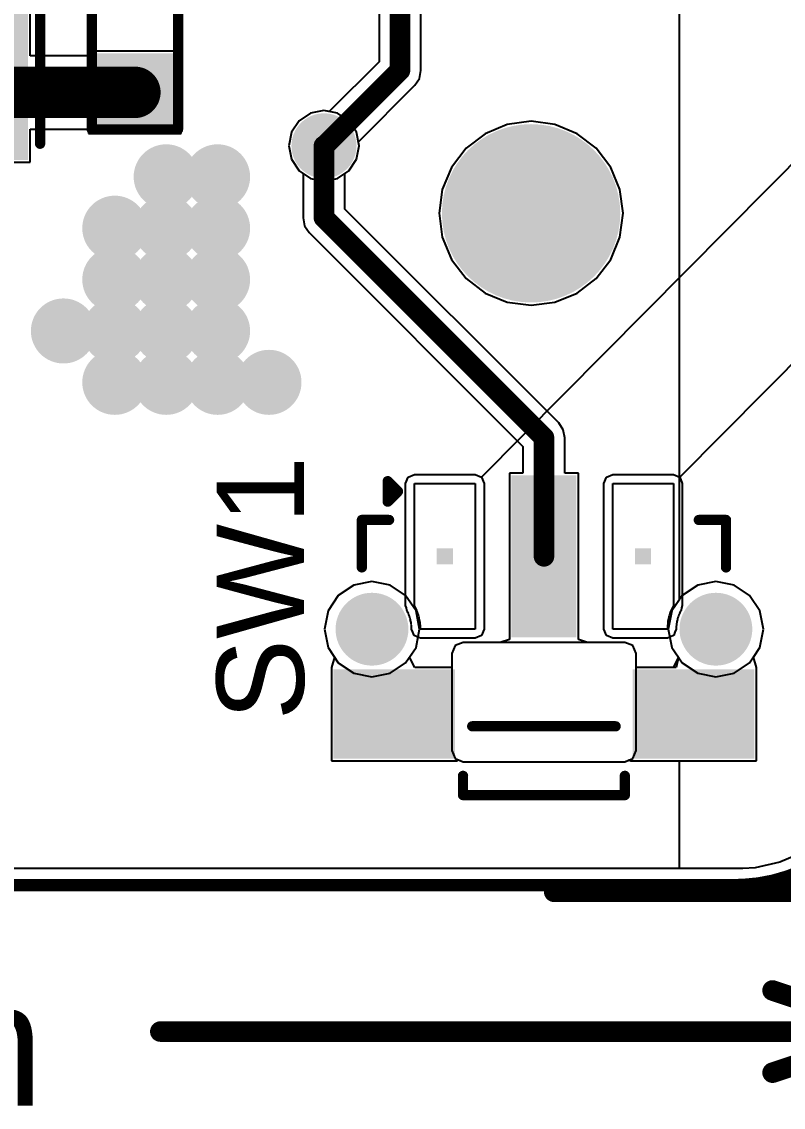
# Model space of a CAD drawing. Header units: millimetres. Extents: x -3 to 5381, y -54 to 5355.
# Drawn here: x 22.53 to 31.94, y -54.15 to -40.73 of the extents above; entities that cross this region are included whole.
import ezdxf

# ---------------------------------------------------------------- set-up
doc = ezdxf.new("R2010")
doc.units = ezdxf.units.MM
for name, color, linetype in [('BottomLayer', 5, 'Continuous'), ('BottomSolder', 6, 'Continuous'), ('Mechanical1', 6, 'Continuous'), ('Mechanical2', 216, 'Continuous'), ('MultiLayer', 9, 'Continuous'), ('PadHoleLayer', 156, 'Continuous'), ('TopLayer', 1, 'Continuous'), ('TopOverlay', 2, 'Continuous'), ('TopPaste', 8, 'Continuous'), ('TopSolder', 216, 'Continuous'), ('ViaHoleLayer', 16, 'Continuous')]:
    doc.layers.add(name, color=color, linetype=linetype)
doc.styles.add('Arial', font='arial.ttf', dxfattribs={"height": 0.2})

# ---------------------------------------------------------------- blocks, each defined once
blk = doc.blocks.new('TL3340AF160QG_14')
at = {"layer": 'BottomSolder'}
h = blk.add_hatch(color=6, dxfattribs=at)
edge = h.paths.add_edge_path()
edge.add_arc((-2.125, 0.075), 0.102, 0, 360)
h = blk.add_hatch(color=6, dxfattribs=at)
edge = h.paths.add_edge_path()
edge.add_arc((2.125, 0.075), 0.102, 0, 360)
at = {"layer": 'PadHoleLayer'}
h = blk.add_hatch(color=156, dxfattribs=at)
edge = h.paths.add_edge_path()
edge.add_arc((-2.125, 0.075), 0.45, 0, 360)
h = blk.add_hatch(color=156, dxfattribs=at)
edge = h.paths.add_edge_path()
edge.add_arc((2.125, 0.075), 0.45, 0, 360)
at = {"layer": 'TopLayer'}
for points in [[(-0.3, 1.875), (0.3, 1.875), (0.3, 0.075), (-0.3, 0.075)], [(-1.325, 1.075), (-1.125, 1.075), (-1.125, 0.875), (-1.325, 0.875)], [(-1.325, 1.075), (-1.125, 1.075), (-1.125, 0.875), (-1.325, 0.875)], [(1.125, 1.075), (1.325, 1.075), (1.325, 0.875), (1.125, 0.875)], [(1.125, 1.075), (1.325, 1.075), (1.325, 0.875), (1.125, 0.875)], [(-1.2, -1.425), (-2.5, -1.425), (-2.5, -0.525), (-1.2, -0.525)], [(1.2, -0.525), (2.5, -0.525), (2.5, -1.425), (1.2, -1.425)]]:
    blk.add_hatch(color=1, dxfattribs=at).paths.add_polyline_path(points)
at = {"layer": 'TopPaste'}
for points in [[(-0.3, 1.875), (0.3, 1.875), (0.3, 0.075), (-0.3, 0.075)], [(-1.2, -1.425), (-2.5, -1.425), (-2.5, -0.525), (-1.2, -0.525)], [(1.2, -0.525), (2.5, -0.525), (2.5, -1.425), (1.2, -1.425)]]:
    blk.add_hatch(color=8, dxfattribs=at).paths.add_polyline_path(points)
at = {"layer": 'TopSolder'}
for points in [[(-0.402, 1.977), (0.402, 1.977), (0.402, -0.027), (-0.402, -0.027)], [(-1.098, -1.527), (-2.602, -1.527), (-2.602, -0.423), (-1.098, -0.423)], [(1.098, -0.423), (2.602, -0.423), (2.602, -1.527), (1.098, -1.527)]]:
    blk.add_hatch(color=216, dxfattribs=at).paths.add_polyline_path(points)
h = blk.add_hatch(color=216, dxfattribs=at)
edge = h.paths.add_edge_path()
edge.add_arc((-2.125, 0.075), 0.102, 0, 360)
h = blk.add_hatch(color=216, dxfattribs=at)
edge = h.paths.add_edge_path()
edge.add_arc((2.125, 0.075), 0.102, 0, 360)
at = {"layer": 'TopLayer'}
for p, q in [((-1.6, 0.375), (-1.6, 1.875)), ((-1.6, 1.875), (-0.85, 1.875)), ((-0.85, 1.875), (-0.85, 0.075)), ((0.85, 0.075), (0.85, 1.875)), ((0.85, 1.875), (1.6, 1.875)), ((1.6, 1.875), (1.6, 0.375)), ((-1.6, 0.365), (-1.6, 0.375)), ((-1.595, 0.358), (-1.6, 0.365)), ((-1.587, 0.343), (-1.595, 0.358)), ((-1.579, 0.327), (-1.587, 0.343)), ((-1.572, 0.311), (-1.579, 0.327)), ((-1.569, 0.302), (-1.572, 0.311)), ((-1.565, 0.292), (-1.569, 0.302)), ((-1.557, 0.271), (-1.565, 0.292)), ((-1.551, 0.25), (-1.557, 0.271)), ((1.557, 0.271), (1.551, 0.25)), ((1.565, 0.292), (1.557, 0.271)), ((1.569, 0.302), (1.565, 0.292)), ((1.572, 0.311), (1.569, 0.302)), ((1.579, 0.327), (1.572, 0.311)), ((1.587, 0.343), (1.579, 0.327)), ((1.595, 0.358), (1.587, 0.343)), ((1.6, 0.365), (1.595, 0.358)), ((1.6, 0.375), (1.6, 0.365)), ((-1.545, 0.228), (-1.551, 0.25)), ((-1.543, 0.218), (-1.545, 0.228)), ((-1.54, 0.209), (-1.543, 0.218)), ((-1.536, 0.191), (-1.54, 0.209)), ((-1.533, 0.173), (-1.536, 0.191)), ((-1.531, 0.155), (-1.533, 0.173)), ((-1.53, 0.146), (-1.531, 0.155)), ((-1.529, 0.138), (-1.53, 0.146)), ((-1.53, 0.146), (-1.53, 0.146)), ((-1.526, 0.12), (-1.529, 0.138)), ((1.529, 0.138), (1.526, 0.12)), ((1.53, 0.146), (1.529, 0.138)), ((1.531, 0.155), (1.53, 0.146)), ((1.53, 0.146), (1.53, 0.146)), ((1.533, 0.173), (1.531, 0.155)), ((1.536, 0.191), (1.533, 0.173)), ((1.54, 0.209), (1.536, 0.191)), ((1.543, 0.218), (1.54, 0.209)), ((1.545, 0.228), (1.543, 0.218)), ((1.551, 0.25), (1.545, 0.228)), ((-1.525, 0.102), (-1.526, 0.12)), ((-1.525, 0.084), (-1.525, 0.102)), ((-1.525, 0.075), (-1.525, 0.084)), ((-0.85, 0.075), (-1.525, 0.075)), ((1.525, 0.075), (0.85, 0.075)), ((1.526, 0.12), (1.525, 0.102)), ((1.525, 0.102), (1.525, 0.084)), ((1.525, 0.084), (1.525, 0.075))]:
    blk.add_line(p, q, dxfattribs=at)
at = {"layer": 'TopOverlay', "const_width": 0.127}
for points in [[(-1.93, 1.905), (-1.803, 1.778)], [(-1.93, 1.651), (-1.93, 1.905)], [(-1.93, 1.651), (-1.803, 1.778)], [(-2.25, 0.839), (-2.25, 1.425)], [(-2.25, 1.425), (-1.913, 1.425)], [(1.913, 1.425), (2.25, 1.425)], [(2.25, 0.839), (2.25, 1.425)], [(-0.887, -1.125), (0.887, -1.125)], [(-1, -1.975), (-1, -1.738)], [(1, -1.975), (1, -1.738)], [(-1, -1.975), (1, -1.975)]]:
    blk.add_lwpolyline(points, dxfattribs=at)
at = {"layer": 'TopOverlay', "const_width": 0.0635}
for points in [[(-1.962, 1.905, 1), (-1.899, 1.905, 1)], [(-1.962, 1.905, 1), (-1.899, 1.905, 1)], [(-1.835, 1.778, 1), (-1.772, 1.778, 1)], [(-1.835, 1.778, 1), (-1.772, 1.778, 1)], [(-1.962, 1.651, 1), (-1.899, 1.651, 1)], [(-1.962, 1.651, 1), (-1.899, 1.651, 1)], [(-2.282, 1.425, 1), (-2.218, 1.425, 1)], [(-2.282, 1.425, 1), (-2.218, 1.425, 1)], [(-1.945, 1.425, 1), (-1.882, 1.425, 1)], [(1.882, 1.425, 1), (1.945, 1.425, 1)], [(2.218, 1.425, 1), (2.282, 1.425, 1)], [(2.218, 1.425, 1), (2.282, 1.425, 1)], [(-2.282, 0.839, 1), (-2.218, 0.839, 1)], [(2.218, 0.839, 1), (2.282, 0.839, 1)], [(-0.918, -1.125, 1), (-0.855, -1.125, 1)], [(0.855, -1.125, 1), (0.918, -1.125, 1)], [(-1.032, -1.738, 1), (-0.968, -1.738, 1)], [(0.968, -1.738, 1), (1.032, -1.738, 1)], [(-1.032, -1.975, 1), (-0.968, -1.975, 1)], [(-1.032, -1.975, 1), (-0.968, -1.975, 1)], [(0.968, -1.975, 1), (1.032, -1.975, 1)], [(0.968, -1.975, 1), (1.032, -1.975, 1)]]:
    blk.add_lwpolyline(points, format="xyb", close=True, dxfattribs=at)
at = {"layer": 'TopSolder'}
for p, q in [((-0.772, 1.953), (5351.791, 5403.181)), ((1.678, 1.953), (5351.791, 5403.181)), ((-1.71, 1.875), (-1.678, 1.953)), ((-1.678, 1.953), (-1.6, 1.985)), ((-1.6, 1.985), (-0.85, 1.985)), ((-0.85, 1.985), (-0.772, 1.953)), ((-0.772, 1.953), (-0.74, 1.875)), ((0.74, 1.875), (0.772, 1.953)), ((0.772, 1.953), (0.85, 1.985)), ((0.85, 1.985), (1.6, 1.985)), ((1.6, 1.985), (1.678, 1.953)), ((1.678, 1.953), (1.71, 1.875)), ((-1.71, 0.375), (-1.71, 1.875)), ((-0.74, 1.875), (-0.74, 0.075)), ((0.74, 0.075), (0.74, 1.875)), ((1.71, 1.875), (1.71, 0.375)), ((-1.71, 0.366), (-1.71, 0.375)), ((-1.699, 0.338), (-1.71, 0.366)), ((-1.694, 0.309), (-1.699, 0.338)), ((-1.691, 0.303), (-1.694, 0.309)), ((-1.685, 0.292), (-1.691, 0.303)), ((-1.68, 0.281), (-1.685, 0.292)), ((-1.675, 0.27), (-1.68, 0.281)), ((-1.672, 0.264), (-1.675, 0.27)), ((1.675, 0.27), (1.672, 0.264)), ((1.679, 0.281), (1.675, 0.27)), ((1.685, 0.292), (1.679, 0.281)), ((1.691, 0.303), (1.685, 0.292)), ((1.694, 0.309), (1.691, 0.303)), ((1.699, 0.338), (1.694, 0.309)), ((1.71, 0.366), (1.699, 0.338)), ((1.71, 0.375), (1.71, 0.366)), ((-1.671, 0.262), (-1.672, 0.264)), ((-1.671, 0.26), (-1.671, 0.262)), ((-1.668, 0.252), (-1.671, 0.26)), ((-1.661, 0.235), (-1.668, 0.252)), ((-1.656, 0.22), (-1.661, 0.235)), ((-1.652, 0.203), (-1.656, 0.22)), ((-1.65, 0.194), (-1.652, 0.203)), ((-1.648, 0.192), (-1.65, 0.194)), ((-1.649, 0.189), (-1.648, 0.192)), ((-1.647, 0.182), (-1.649, 0.189)), ((-1.644, 0.169), (-1.647, 0.182)), ((-1.642, 0.157), (-1.644, 0.169)), ((-1.64, 0.143), (-1.642, 0.157)), ((-1.639, 0.136), (-1.64, 0.143)), ((-1.638, 0.133), (-1.639, 0.136)), ((1.639, 0.136), (1.638, 0.133)), ((1.64, 0.143), (1.639, 0.136)), ((1.642, 0.157), (1.64, 0.143)), ((1.644, 0.169), (1.642, 0.157)), ((1.647, 0.182), (1.644, 0.169)), ((1.649, 0.189), (1.647, 0.182)), ((1.65, 0.194), (1.648, 0.192)), ((1.648, 0.192), (1.649, 0.189)), ((1.652, 0.203), (1.65, 0.194)), ((1.656, 0.22), (1.652, 0.203)), ((1.661, 0.235), (1.656, 0.22)), ((1.668, 0.252), (1.661, 0.235)), ((1.671, 0.26), (1.668, 0.252)), ((1.672, 0.264), (1.671, 0.262)), ((1.671, 0.262), (1.671, 0.26)), ((-1.639, 0.129), (-1.638, 0.133)), ((-1.637, 0.123), (-1.639, 0.129)), ((-1.636, 0.11), (-1.637, 0.123)), ((-1.635, 0.097), (-1.636, 0.11)), ((-1.635, 0.084), (-1.635, 0.097)), ((-1.635, 0.077), (-1.635, 0.084)), ((-1.635, 0.076), (-1.635, 0.077)), ((-1.635, 0.075), (-1.635, 0.076)), ((-1.619, 0.037), (-1.635, 0.075)), ((-1.604, -0.001), (-1.619, 0.037)), ((-0.74, 0.075), (-0.772, -0.003)), ((0.772, -0.003), (0.74, 0.075)), ((1.619, 0.037), (1.604, -0.001)), ((1.635, 0.075), (1.619, 0.037)), ((1.636, 0.11), (1.635, 0.097)), ((1.635, 0.097), (1.635, 0.084)), ((1.635, 0.084), (1.635, 0.077)), ((1.635, 0.077), (1.635, 0.076)), ((1.635, 0.076), (1.635, 0.075)), ((1.637, 0.123), (1.636, 0.11)), ((1.639, 0.129), (1.637, 0.123)), ((1.638, 0.133), (1.639, 0.129)), ((-1.603, -0.002), (-1.604, -0.001)), ((-1.603, -0.003), (-1.603, -0.002)), ((-1.565, -0.019), (-1.603, -0.003)), ((-1.527, -0.035), (-1.565, -0.019)), ((-1.526, -0.035), (-1.527, -0.035)), ((-1.525, -0.035), (-1.526, -0.035)), ((-0.85, -0.035), (-1.525, -0.035)), ((-0.772, -0.003), (-0.85, -0.035)), ((0.85, -0.035), (0.772, -0.003)), ((1.525, -0.035), (0.85, -0.035)), ((1.526, -0.035), (1.525, -0.035)), ((1.527, -0.035), (1.526, -0.035)), ((1.565, -0.018), (1.527, -0.035)), ((1.603, -0.003), (1.565, -0.018)), ((1.604, -0.001), (1.603, -0.002)), ((1.603, -0.002), (1.603, -0.003))]:
    blk.add_line(p, q, dxfattribs=at)
blk = doc.blocks.new('R___0603_17')
at = {"layer": 'TopLayer'}
for points in [[(-0.381, 0.4445), (-0.381, -0.4445), (-1.143, -0.4445), (-1.143, 0.4445)], [(1.143, 0.4445), (1.143, -0.4445), (0.381, -0.4445), (0.381, 0.4445)]]:
    blk.add_hatch(color=1, dxfattribs=at).paths.add_polyline_path(points)
at = {"layer": 'TopPaste'}
for points in [[(-0.381, 0.4445), (-0.381, -0.4445), (-1.143, -0.4445), (-1.143, 0.4445)], [(1.143, 0.4445), (1.143, -0.4445), (0.381, -0.4445), (0.381, 0.4445)]]:
    blk.add_hatch(color=8, dxfattribs=at).paths.add_polyline_path(points)
at = {"layer": 'TopSolder'}
for points in [[(-0.2794, 0.5461), (-0.2794, -0.5461), (-1.2446, -0.5461), (-1.2446, 0.5461)], [(1.2446, 0.5461), (1.2446, -0.5461), (0.2794, -0.5461), (0.2794, 0.5461)]]:
    blk.add_hatch(color=216, dxfattribs=at).paths.add_polyline_path(points)
at = {"layer": 'TopOverlay', "const_width": 0.127}
for points in [[(-1.2192, 0.5334), (-1.2192, -0.5334)], [(-1.2192, 0.5334), (1.2192, 0.5334)], [(1.2192, 0.5334), (1.2192, -0.5334)], [(-1.2192, -0.5334), (1.2192, -0.5334)]]:
    blk.add_lwpolyline(points, dxfattribs=at)
at = {"layer": 'TopOverlay', "const_width": 0.0635}
for points in [[(-1.25095, 0.5334, 1), (-1.18745, 0.5334, 1)], [(-1.25095, 0.5334, 1), (-1.18745, 0.5334, 1)], [(1.18745, 0.5334, 1), (1.25095, 0.5334, 1)], [(1.18745, 0.5334, 1), (1.25095, 0.5334, 1)], [(-1.25095, -0.5334, 1), (-1.18745, -0.5334, 1)], [(-1.25095, -0.5334, 1), (-1.18745, -0.5334, 1)], [(1.18745, -0.5334, 1), (1.25095, -0.5334, 1)], [(1.18745, -0.5334, 1), (1.25095, -0.5334, 1)]]:
    blk.add_lwpolyline(points, format="xyb", close=True, dxfattribs=at)
blk = doc.blocks.new('JNJ_LTJH0102W60_9X26MIL_5500_6500K_44')
at = {"layer": 'TopLayer'}
for points in [[(-0.575, 1.15), (0.575, 1.15), (0.575, -1.15), (-0.575, -1.15)], [(1.15, 1.15), (3.15, 1.15), (3.15, -1.15), (1.15, -1.15)]]:
    blk.add_hatch(color=1, dxfattribs=at).paths.add_polyline_path(points)
at = {"layer": 'TopOverlay'}
blk.add_hatch(color=2, dxfattribs=at).paths.add_polyline_path([(-1.27, -1.422), (-0.686, -1.422), (-0.686, 1.448), (-1.27, 1.448)])
at = {"layer": 'TopPaste'}
for points in [[(-0.575, 1.15), (0.575, 1.15), (0.575, -1.15), (-0.575, -1.15)], [(1.15, 1.15), (3.15, 1.15), (3.15, -1.15), (1.15, -1.15)]]:
    blk.add_hatch(color=8, dxfattribs=at).paths.add_polyline_path(points)
at = {"layer": 'TopSolder'}
for points in [[(-0.675, 1.25), (0.675, 1.25), (0.675, -1.25), (-0.675, -1.25)], [(1.05, 1.25), (3.25, 1.25), (3.25, -1.25), (1.05, -1.25)]]:
    blk.add_hatch(color=216, dxfattribs=at).paths.add_polyline_path(points)
at = {"layer": 'TopOverlay', "const_width": 0.127}
for points in [[(3.048, 1.4), (-0.749, 1.4)], [(3.061, -1.4), (-0.749, -1.4)]]:
    blk.add_lwpolyline(points, dxfattribs=at)
at = {"layer": 'TopOverlay', "const_width": 0.0635}
for points in [[(-0.781, 1.4, 1), (-0.717, 1.4, 1)], [(3.016, 1.4, 1), (3.08, 1.4, 1)], [(-0.781, -1.4, 1), (-0.718, -1.4, 1)], [(3.029, -1.4, 1), (3.092, -1.4, 1)]]:
    blk.add_lwpolyline(points, format="xyb", close=True, dxfattribs=at)

msp = doc.modelspace()

# ---------------------------------------------------------------- hatches: boundary and pattern name
at = {"layer": 'BottomLayer'}
h = msp.add_hatch(color=5, dxfattribs=at)
edge = h.paths.add_edge_path()
edge.add_arc((26.264, -42.266), 0.3, 0, 360)
h = msp.add_hatch(color=5, dxfattribs=at)
edge = h.paths.add_edge_path()
edge.add_arc((28.823, -43.1), 1, 0, 360)
h = msp.add_hatch(color=5, dxfattribs=at)
edge = h.paths.add_edge_path()
edge.add_arc((24.314, -42.649), 0.3, 0, 360)
h = msp.add_hatch(color=5, dxfattribs=at)
edge = h.paths.add_edge_path()
edge.add_arc((24.949, -42.649), 0.3, 0, 360)
h = msp.add_hatch(color=5, dxfattribs=at)
edge = h.paths.add_edge_path()
edge.add_arc((23.679, -43.284), 0.3, 0, 360)
h = msp.add_hatch(color=5, dxfattribs=at)
edge = h.paths.add_edge_path()
edge.add_arc((24.314, -43.284), 0.3, 0, 360)
h = msp.add_hatch(color=5, dxfattribs=at)
edge = h.paths.add_edge_path()
edge.add_arc((24.949, -43.284), 0.3, 0, 360)
h = msp.add_hatch(color=5, dxfattribs=at)
edge = h.paths.add_edge_path()
edge.add_arc((23.679, -43.919), 0.3, 0, 360)
h = msp.add_hatch(color=5, dxfattribs=at)
edge = h.paths.add_edge_path()
edge.add_arc((24.314, -43.919), 0.3, 0, 360)
h = msp.add_hatch(color=5, dxfattribs=at)
edge = h.paths.add_edge_path()
edge.add_arc((24.949, -43.919), 0.3, 0, 360)
h = msp.add_hatch(color=5, dxfattribs=at)
edge = h.paths.add_edge_path()
edge.add_arc((23.044, -44.554), 0.3, 0, 360)
h = msp.add_hatch(color=5, dxfattribs=at)
edge = h.paths.add_edge_path()
edge.add_arc((23.679, -44.554), 0.3, 0, 360)
h = msp.add_hatch(color=5, dxfattribs=at)
edge = h.paths.add_edge_path()
edge.add_arc((24.314, -44.554), 0.3, 0, 360)
h = msp.add_hatch(color=5, dxfattribs=at)
edge = h.paths.add_edge_path()
edge.add_arc((24.949, -44.554), 0.3, 0, 360)
h = msp.add_hatch(color=5, dxfattribs=at)
edge = h.paths.add_edge_path()
edge.add_arc((23.679, -45.189), 0.3, 0, 360)
h = msp.add_hatch(color=5, dxfattribs=at)
edge = h.paths.add_edge_path()
edge.add_arc((24.314, -45.189), 0.3, 0, 360)
h = msp.add_hatch(color=5, dxfattribs=at)
edge = h.paths.add_edge_path()
edge.add_arc((24.949, -45.189), 0.3, 0, 360)
h = msp.add_hatch(color=5, dxfattribs=at)
edge = h.paths.add_edge_path()
edge.add_arc((25.584, -45.189), 0.3, 0, 360)
at = {"layer": 'BottomSolder'}
h = msp.add_hatch(color=6, dxfattribs=at)
edge = h.paths.add_edge_path()
edge.add_arc((26.264, -42.266), 0.402, 0, 360)
h = msp.add_hatch(color=6, dxfattribs=at)
edge = h.paths.add_edge_path()
edge.add_arc((28.823, -43.1), 1.102, 0, 360)
h = msp.add_hatch(color=6, dxfattribs=at)
edge = h.paths.add_edge_path()
edge.add_arc((24.314, -42.649), 0.402, 0, 360)
h = msp.add_hatch(color=6, dxfattribs=at)
edge = h.paths.add_edge_path()
edge.add_arc((24.949, -42.649), 0.402, 0, 360)
h = msp.add_hatch(color=6, dxfattribs=at)
edge = h.paths.add_edge_path()
edge.add_arc((23.679, -43.284), 0.402, 0, 360)
h = msp.add_hatch(color=6, dxfattribs=at)
edge = h.paths.add_edge_path()
edge.add_arc((24.314, -43.284), 0.402, 0, 360)
h = msp.add_hatch(color=6, dxfattribs=at)
edge = h.paths.add_edge_path()
edge.add_arc((24.949, -43.284), 0.402, 0, 360)
h = msp.add_hatch(color=6, dxfattribs=at)
edge = h.paths.add_edge_path()
edge.add_arc((23.679, -43.919), 0.402, 0, 360)
h = msp.add_hatch(color=6, dxfattribs=at)
edge = h.paths.add_edge_path()
edge.add_arc((24.314, -43.919), 0.402, 0, 360)
h = msp.add_hatch(color=6, dxfattribs=at)
edge = h.paths.add_edge_path()
edge.add_arc((24.949, -43.919), 0.402, 0, 360)
h = msp.add_hatch(color=6, dxfattribs=at)
edge = h.paths.add_edge_path()
edge.add_arc((23.044, -44.554), 0.402, 0, 360)
h = msp.add_hatch(color=6, dxfattribs=at)
edge = h.paths.add_edge_path()
edge.add_arc((23.679, -44.554), 0.402, 0, 360)
h = msp.add_hatch(color=6, dxfattribs=at)
edge = h.paths.add_edge_path()
edge.add_arc((24.314, -44.554), 0.402, 0, 360)
h = msp.add_hatch(color=6, dxfattribs=at)
edge = h.paths.add_edge_path()
edge.add_arc((24.949, -44.554), 0.402, 0, 360)
h = msp.add_hatch(color=6, dxfattribs=at)
edge = h.paths.add_edge_path()
edge.add_arc((23.679, -45.189), 0.402, 0, 360)
h = msp.add_hatch(color=6, dxfattribs=at)
edge = h.paths.add_edge_path()
edge.add_arc((24.314, -45.189), 0.402, 0, 360)
h = msp.add_hatch(color=6, dxfattribs=at)
edge = h.paths.add_edge_path()
edge.add_arc((24.949, -45.189), 0.402, 0, 360)
h = msp.add_hatch(color=6, dxfattribs=at)
edge = h.paths.add_edge_path()
edge.add_arc((25.584, -45.189), 0.402, 0, 360)
at = {"layer": 'MultiLayer'}
h = msp.add_hatch(color=9, dxfattribs=at)
edge = h.paths.add_edge_path()
edge.add_arc((28.823, -43.1), 1, 0, 360)
at = {"layer": 'PadHoleLayer'}
h = msp.add_hatch(color=156, dxfattribs=at)
edge = h.paths.add_edge_path()
edge.add_arc((28.823, -43.1), 1, 0, 360)
at = {"layer": 'TopLayer'}
h = msp.add_hatch(color=1, dxfattribs=at)
edge = h.paths.add_edge_path()
edge.add_arc((26.264, -42.266), 0.3, 0, 360)
h = msp.add_hatch(color=1, dxfattribs=at)
edge = h.paths.add_edge_path()
edge.add_arc((28.823, -43.1), 1, 0, 360)
h = msp.add_hatch(color=1, dxfattribs=at)
edge = h.paths.add_edge_path()
edge.add_arc((24.314, -42.649), 0.3, 0, 360)
h = msp.add_hatch(color=1, dxfattribs=at)
edge = h.paths.add_edge_path()
edge.add_arc((24.949, -42.649), 0.3, 0, 360)
h = msp.add_hatch(color=1, dxfattribs=at)
edge = h.paths.add_edge_path()
edge.add_arc((23.679, -43.284), 0.3, 0, 360)
h = msp.add_hatch(color=1, dxfattribs=at)
edge = h.paths.add_edge_path()
edge.add_arc((24.314, -43.284), 0.3, 0, 360)
h = msp.add_hatch(color=1, dxfattribs=at)
edge = h.paths.add_edge_path()
edge.add_arc((24.949, -43.284), 0.3, 0, 360)
h = msp.add_hatch(color=1, dxfattribs=at)
edge = h.paths.add_edge_path()
edge.add_arc((23.679, -43.919), 0.3, 0, 360)
h = msp.add_hatch(color=1, dxfattribs=at)
edge = h.paths.add_edge_path()
edge.add_arc((24.314, -43.919), 0.3, 0, 360)
h = msp.add_hatch(color=1, dxfattribs=at)
edge = h.paths.add_edge_path()
edge.add_arc((24.949, -43.919), 0.3, 0, 360)
h = msp.add_hatch(color=1, dxfattribs=at)
edge = h.paths.add_edge_path()
edge.add_arc((23.044, -44.554), 0.3, 0, 360)
h = msp.add_hatch(color=1, dxfattribs=at)
edge = h.paths.add_edge_path()
edge.add_arc((23.679, -44.554), 0.3, 0, 360)
h = msp.add_hatch(color=1, dxfattribs=at)
edge = h.paths.add_edge_path()
edge.add_arc((24.314, -44.554), 0.3, 0, 360)
h = msp.add_hatch(color=1, dxfattribs=at)
edge = h.paths.add_edge_path()
edge.add_arc((24.949, -44.554), 0.3, 0, 360)
h = msp.add_hatch(color=1, dxfattribs=at)
edge = h.paths.add_edge_path()
edge.add_arc((23.679, -45.189), 0.3, 0, 360)
h = msp.add_hatch(color=1, dxfattribs=at)
edge = h.paths.add_edge_path()
edge.add_arc((24.314, -45.189), 0.3, 0, 360)
h = msp.add_hatch(color=1, dxfattribs=at)
edge = h.paths.add_edge_path()
edge.add_arc((24.949, -45.189), 0.3, 0, 360)
h = msp.add_hatch(color=1, dxfattribs=at)
edge = h.paths.add_edge_path()
edge.add_arc((25.584, -45.189), 0.3, 0, 360)
at = {"layer": 'TopSolder'}
h = msp.add_hatch(color=216, dxfattribs=at)
edge = h.paths.add_edge_path()
edge.add_arc((26.264, -42.266), 0.402, 0, 360)
h = msp.add_hatch(color=216, dxfattribs=at)
edge = h.paths.add_edge_path()
edge.add_arc((28.823, -43.1), 1.102, 0, 360)
h = msp.add_hatch(color=216, dxfattribs=at)
edge = h.paths.add_edge_path()
edge.add_arc((24.314, -42.649), 0.402, 0, 360)
h = msp.add_hatch(color=216, dxfattribs=at)
edge = h.paths.add_edge_path()
edge.add_arc((24.949, -42.649), 0.402, 0, 360)
h = msp.add_hatch(color=216, dxfattribs=at)
edge = h.paths.add_edge_path()
edge.add_arc((23.679, -43.284), 0.402, 0, 360)
h = msp.add_hatch(color=216, dxfattribs=at)
edge = h.paths.add_edge_path()
edge.add_arc((24.314, -43.284), 0.402, 0, 360)
h = msp.add_hatch(color=216, dxfattribs=at)
edge = h.paths.add_edge_path()
edge.add_arc((24.949, -43.284), 0.402, 0, 360)
h = msp.add_hatch(color=216, dxfattribs=at)
edge = h.paths.add_edge_path()
edge.add_arc((23.679, -43.919), 0.402, 0, 360)
h = msp.add_hatch(color=216, dxfattribs=at)
edge = h.paths.add_edge_path()
edge.add_arc((24.314, -43.919), 0.402, 0, 360)
h = msp.add_hatch(color=216, dxfattribs=at)
edge = h.paths.add_edge_path()
edge.add_arc((24.949, -43.919), 0.402, 0, 360)
h = msp.add_hatch(color=216, dxfattribs=at)
edge = h.paths.add_edge_path()
edge.add_arc((23.044, -44.554), 0.402, 0, 360)
h = msp.add_hatch(color=216, dxfattribs=at)
edge = h.paths.add_edge_path()
edge.add_arc((23.679, -44.554), 0.402, 0, 360)
h = msp.add_hatch(color=216, dxfattribs=at)
edge = h.paths.add_edge_path()
edge.add_arc((24.314, -44.554), 0.402, 0, 360)
h = msp.add_hatch(color=216, dxfattribs=at)
edge = h.paths.add_edge_path()
edge.add_arc((24.949, -44.554), 0.402, 0, 360)
h = msp.add_hatch(color=216, dxfattribs=at)
edge = h.paths.add_edge_path()
edge.add_arc((23.679, -45.189), 0.402, 0, 360)
h = msp.add_hatch(color=216, dxfattribs=at)
edge = h.paths.add_edge_path()
edge.add_arc((24.314, -45.189), 0.402, 0, 360)
h = msp.add_hatch(color=216, dxfattribs=at)
edge = h.paths.add_edge_path()
edge.add_arc((24.949, -45.189), 0.402, 0, 360)
h = msp.add_hatch(color=216, dxfattribs=at)
edge = h.paths.add_edge_path()
edge.add_arc((25.584, -45.189), 0.402, 0, 360)
at = {"layer": 'ViaHoleLayer'}
h = msp.add_hatch(color=16, dxfattribs=at)
edge = h.paths.add_edge_path()
edge.add_arc((26.264, -42.266), 0.15, 0, 360)
h = msp.add_hatch(color=16, dxfattribs=at)
edge = h.paths.add_edge_path()
edge.add_arc((24.314, -42.649), 0.15, 0, 360)
h = msp.add_hatch(color=16, dxfattribs=at)
edge = h.paths.add_edge_path()
edge.add_arc((24.949, -42.649), 0.15, 0, 360)
h = msp.add_hatch(color=16, dxfattribs=at)
edge = h.paths.add_edge_path()
edge.add_arc((23.679, -43.284), 0.15, 0, 360)
h = msp.add_hatch(color=16, dxfattribs=at)
edge = h.paths.add_edge_path()
edge.add_arc((24.314, -43.284), 0.15, 0, 360)
h = msp.add_hatch(color=16, dxfattribs=at)
edge = h.paths.add_edge_path()
edge.add_arc((24.949, -43.284), 0.15, 0, 360)
h = msp.add_hatch(color=16, dxfattribs=at)
edge = h.paths.add_edge_path()
edge.add_arc((23.679, -43.919), 0.15, 0, 360)
h = msp.add_hatch(color=16, dxfattribs=at)
edge = h.paths.add_edge_path()
edge.add_arc((24.314, -43.919), 0.15, 0, 360)
h = msp.add_hatch(color=16, dxfattribs=at)
edge = h.paths.add_edge_path()
edge.add_arc((24.949, -43.919), 0.15, 0, 360)
h = msp.add_hatch(color=16, dxfattribs=at)
edge = h.paths.add_edge_path()
edge.add_arc((23.044, -44.554), 0.15, 0, 360)
h = msp.add_hatch(color=16, dxfattribs=at)
edge = h.paths.add_edge_path()
edge.add_arc((23.679, -44.554), 0.15, 0, 360)
h = msp.add_hatch(color=16, dxfattribs=at)
edge = h.paths.add_edge_path()
edge.add_arc((24.314, -44.554), 0.15, 0, 360)
h = msp.add_hatch(color=16, dxfattribs=at)
edge = h.paths.add_edge_path()
edge.add_arc((24.949, -44.554), 0.15, 0, 360)
h = msp.add_hatch(color=16, dxfattribs=at)
edge = h.paths.add_edge_path()
edge.add_arc((23.679, -45.189), 0.15, 0, 360)
h = msp.add_hatch(color=16, dxfattribs=at)
edge = h.paths.add_edge_path()
edge.add_arc((24.314, -45.189), 0.15, 0, 360)
h = msp.add_hatch(color=16, dxfattribs=at)
edge = h.paths.add_edge_path()
edge.add_arc((24.949, -45.189), 0.15, 0, 360)
h = msp.add_hatch(color=16, dxfattribs=at)
edge = h.paths.add_edge_path()
edge.add_arc((25.584, -45.189), 0.15, 0, 360)

# ---------------------------------------------------------------- linework, layer by layer
at = {"layer": 'BottomLayer'}
for p, q in [((27.462, -41.334), (27.462, -37.465)), ((26.944, -40.523), (26.944, -41.226)), ((26.944, -41.226), (26.328, -41.843)), ((27.387, -41.517), (27.443, -41.433)), ((27.443, -41.433), (27.462, -41.334)), ((26.689, -42.215), (27.387, -41.517)), ((26.264, -41.83), (26.097, -41.863)), ((26.328, -41.843), (26.264, -41.83)), ((25.956, -41.958), (25.861, -42.099)), ((26.097, -41.863), (25.956, -41.958)), ((28.823, -41.963), (28.529, -42.002)), ((29.118, -42.002), (28.823, -41.963)), ((25.861, -42.099), (25.828, -42.266)), ((28.255, -42.116), (28.02, -42.296)), ((28.529, -42.002), (28.255, -42.116)), ((29.392, -42.116), (29.118, -42.002)), ((29.627, -42.296), (29.392, -42.116)), ((26.699, -42.266), (26.689, -42.215)), ((25.828, -42.266), (25.861, -42.432)), ((26.666, -42.432), (26.699, -42.266)), ((28.02, -42.296), (27.839, -42.532)), ((29.808, -42.532), (29.627, -42.296)), ((25.861, -42.432), (25.956, -42.573)), ((26.571, -42.573), (26.666, -42.432)), ((25.956, -42.573), (26.097, -42.668)), ((26.43, -42.668), (26.571, -42.573)), ((27.839, -42.532), (27.725, -42.806)), ((29.921, -42.806), (29.808, -42.532)), ((26.097, -42.668), (26.264, -42.701)), ((26.264, -42.701), (26.43, -42.668)), ((27.725, -42.806), (27.687, -43.1)), ((29.96, -43.1), (29.921, -42.806)), ((27.687, -43.1), (27.725, -43.394)), ((29.921, -43.394), (29.96, -43.1)), ((27.725, -43.394), (27.839, -43.669)), ((29.808, -43.669), (29.921, -43.394)), ((27.839, -43.669), (28.02, -43.904)), ((29.627, -43.904), (29.808, -43.669)), ((28.02, -43.904), (28.255, -44.085)), ((29.392, -44.085), (29.627, -43.904)), ((28.255, -44.085), (28.529, -44.198)), ((29.118, -44.198), (29.392, -44.085)), ((28.529, -44.198), (28.823, -44.237)), ((28.823, -44.237), (29.118, -44.198)), ((26.632, -47.697), (26.441, -47.824)), ((26.857, -47.652), (26.632, -47.697)), ((27.082, -47.697), (26.857, -47.652)), ((27.273, -47.824), (27.082, -47.697)), ((30.882, -47.697), (30.691, -47.824)), ((31.107, -47.652), (30.882, -47.697)), ((31.332, -47.697), (31.107, -47.652)), ((31.523, -47.824), (31.332, -47.697)), ((26.441, -47.824), (26.314, -48.015)), ((27.401, -48.015), (27.273, -47.824)), ((30.691, -47.824), (30.564, -48.015)), ((31.651, -48.015), (31.523, -47.824)), ((26.314, -48.015), (26.269, -48.24)), ((27.445, -48.24), (27.401, -48.015)), ((30.564, -48.015), (30.519, -48.24)), ((31.695, -48.24), (31.651, -48.015)), ((26.269, -48.24), (26.314, -48.465)), ((27.401, -48.465), (27.445, -48.24)), ((30.519, -48.24), (30.564, -48.465)), ((31.651, -48.465), (31.695, -48.24)), ((27.982, -48.403), (27.885, -48.443)), ((29.982, -48.403), (27.982, -48.403)), ((30.079, -48.443), (29.982, -48.403)), ((26.314, -48.465), (26.441, -48.656)), ((27.273, -48.656), (27.401, -48.465)), ((27.885, -48.443), (27.845, -48.54)), ((27.845, -48.54), (27.845, -49.74)), ((30.12, -48.54), (30.079, -48.443)), ((30.12, -49.74), (30.12, -48.54)), ((30.564, -48.465), (30.691, -48.656)), ((31.523, -48.656), (31.651, -48.465)), ((26.441, -48.656), (26.632, -48.784)), ((27.082, -48.784), (27.273, -48.656)), ((30.691, -48.656), (30.882, -48.784)), ((31.332, -48.784), (31.523, -48.656)), ((26.632, -48.784), (26.857, -48.828)), ((26.857, -48.828), (27.082, -48.784)), ((30.882, -48.784), (31.107, -48.828)), ((31.107, -48.828), (31.332, -48.784)), ((27.845, -49.74), (27.885, -49.837)), ((30.079, -49.837), (30.12, -49.74)), ((27.885, -49.837), (27.982, -49.878)), ((27.982, -49.878), (29.982, -49.878)), ((29.982, -49.878), (30.079, -49.837)), ((32.189, -50.997), (31.899, -51.119)), ((31.344, -51.199), (7.3, -51.199)), ((31.438, -51.196), (31.344, -51.199)), ((31.593, -51.188), (31.438, -51.196)), ((31.899, -51.119), (31.593, -51.188))]:
    msp.add_line(p, q, dxfattribs=at)
at = {"layer": 'BottomLayer', "const_width": 0.254}
for points in [[(27.203, -41.334), (27.203, -37.465)], [(26.271, -42.266), (27.203, -41.334)], [(26.264, -42.266), (26.271, -42.266)]]:
    msp.add_lwpolyline(points, dxfattribs=at)
at = {"layer": 'BottomLayer', "const_width": 0.127}
for points in [[(27.14, -41.334, 1), (27.267, -41.334, 1)], [(27.14, -41.334, 1), (27.267, -41.334, 1)], [(26.2, -42.266, 1), (26.327, -42.266, 1)], [(26.208, -42.266, 1), (26.335, -42.266, 1)], [(26.208, -42.266, 1), (26.335, -42.266, 1)]]:
    msp.add_lwpolyline(points, format="xyb", close=True, dxfattribs=at)
at = {"layer": 'Mechanical1', "const_width": 0.254}
for points in [[(29.108, -51.486), (46.965, -51.486)], [(31.807, -52.705), (33.331, -53.213)], [(24.242, -53.213), (33.331, -53.213)], [(31.807, -53.721), (33.331, -53.213)]]:
    msp.add_lwpolyline(points, dxfattribs=at)
at = {"layer": 'Mechanical1', "const_width": 0.127}
for points in [[(29.045, -51.486, 1), (29.172, -51.486, 1)], [(31.744, -52.705, 1), (31.871, -52.705, 1)], [(24.178, -53.213, 1), (24.305, -53.213, 1)], [(31.744, -53.721, 1), (31.871, -53.721, 1)]]:
    msp.add_lwpolyline(points, format="xyb", close=True, dxfattribs=at)
at = {"layer": 'Mechanical2', "const_width": 0.152}
msp.add_lwpolyline([(33.331, -49.652, -0.36397), (31.446, -51.4)], format="xyb", dxfattribs=at)
for points in [[(7.3, -51.402), (31.347, -51.402)], [(31.347, -51.402), (31.446, -51.4)]]:
    msp.add_lwpolyline(points, dxfattribs=at)
at = {"layer": 'Mechanical2', "const_width": 0.0762}
for points in [[(31.308, -51.402, 1), (31.385, -51.402, 1)], [(31.308, -51.402, 1), (31.385, -51.402, 1)], [(31.408, -51.4, 1), (31.484, -51.4, 1)], [(31.408, -51.4, 1), (31.484, -51.4, 1)]]:
    msp.add_lwpolyline(points, format="xyb", close=True, dxfattribs=at)
at = {"layer": 'TopLayer'}
for p, q in [((30.652, -34.882), (30.652, -47.883)), ((22.633, -41.152), (22.633, -40.215)), ((22.633, -41.152), (22.633, -40.215)), ((23.355, -41.152), (22.633, -41.152)), ((23.355, -41.152), (22.633, -41.152)), ((24.498, -41.097), (23.355, -41.097)), ((23.355, -41.097), (23.355, -41.152)), ((24.498, -41.097), (23.355, -41.097)), ((23.355, -41.097), (23.355, -41.152)), ((24.498, -42.113), (24.498, -41.097)), ((24.498, -42.113), (24.498, -41.097)), ((26.264, -41.83), (26.097, -41.863)), ((26.264, -41.83), (26.097, -41.863)), ((26.43, -41.863), (26.264, -41.83)), ((26.43, -41.863), (26.264, -41.83)), ((25.956, -41.958), (25.861, -42.099)), ((25.956, -41.958), (25.861, -42.099)), ((26.097, -41.863), (25.956, -41.958)), ((26.097, -41.863), (25.956, -41.958)), ((26.571, -41.958), (26.43, -41.863)), ((26.571, -41.958), (26.43, -41.863)), ((26.666, -42.099), (26.571, -41.958)), ((26.666, -42.099), (26.571, -41.958)), ((28.823, -41.963), (28.529, -42.002)), ((28.823, -41.963), (28.529, -42.002)), ((29.118, -42.002), (28.823, -41.963)), ((29.118, -42.002), (28.823, -41.963)), ((22.633, -42.469), (22.633, -42.058)), ((22.633, -42.058), (23.355, -42.058)), ((22.633, -42.469), (22.633, -42.058)), ((22.633, -42.058), (23.355, -42.058)), ((23.355, -42.058), (23.355, -42.113)), ((23.355, -42.058), (23.355, -42.113)), ((23.355, -42.113), (24.498, -42.113)), ((23.355, -42.113), (24.498, -42.113)), ((25.861, -42.099), (25.828, -42.266)), ((25.861, -42.099), (25.828, -42.266)), ((26.699, -42.266), (26.666, -42.099)), ((26.699, -42.266), (26.666, -42.099)), ((28.255, -42.116), (28.02, -42.296)), ((28.255, -42.116), (28.02, -42.296)), ((28.529, -42.002), (28.255, -42.116)), ((28.529, -42.002), (28.255, -42.116)), ((29.392, -42.116), (29.118, -42.002)), ((29.392, -42.116), (29.118, -42.002)), ((29.627, -42.296), (29.392, -42.116)), ((29.627, -42.296), (29.392, -42.116)), ((25.828, -42.266), (25.861, -42.432)), ((25.828, -42.266), (25.861, -42.432)), ((26.666, -42.432), (26.699, -42.266)), ((26.666, -42.432), (26.699, -42.266)), ((28.02, -42.296), (27.839, -42.532)), ((28.02, -42.296), (27.839, -42.532)), ((29.808, -42.532), (29.627, -42.296)), ((29.808, -42.532), (29.627, -42.296)), ((20.079, -42.469), (22.633, -42.469)), ((20.079, -42.469), (22.633, -42.469)), ((25.861, -42.432), (25.956, -42.573)), ((25.861, -42.432), (25.956, -42.573)), ((26.571, -42.573), (26.666, -42.432)), ((26.571, -42.573), (26.666, -42.432)), ((25.956, -42.573), (26.005, -42.606)), ((25.956, -42.573), (26.005, -42.606)), ((26.005, -42.606), (26.005, -43.155)), ((26.005, -42.606), (26.005, -43.155)), ((26.523, -42.606), (26.571, -42.573)), ((26.523, -42.606), (26.571, -42.573)), ((26.523, -43.047), (26.523, -42.606)), ((26.523, -43.047), (26.523, -42.606)), ((27.839, -42.532), (27.725, -42.806)), ((27.839, -42.532), (27.725, -42.806)), ((29.921, -42.806), (29.808, -42.532)), ((29.921, -42.806), (29.808, -42.532)), ((27.725, -42.806), (27.687, -43.1)), ((27.725, -42.806), (27.687, -43.1)), ((29.96, -43.1), (29.921, -42.806)), ((29.96, -43.1), (29.921, -42.806)), ((29.165, -45.69), (26.523, -43.047)), ((29.165, -45.69), (26.523, -43.047)), ((26.005, -43.155), (26.024, -43.254)), ((26.005, -43.155), (26.024, -43.254)), ((27.687, -43.1), (27.725, -43.394)), ((27.687, -43.1), (27.725, -43.394)), ((29.921, -43.394), (29.96, -43.1)), ((29.921, -43.394), (29.96, -43.1)), ((26.024, -43.254), (26.08, -43.338)), ((26.024, -43.254), (26.08, -43.338)), ((26.08, -43.338), (28.723, -45.98)), ((26.08, -43.338), (28.723, -45.98)), ((27.725, -43.394), (27.839, -43.669)), ((27.725, -43.394), (27.839, -43.669)), ((29.808, -43.669), (29.921, -43.394)), ((29.808, -43.669), (29.921, -43.394)), ((27.839, -43.669), (28.02, -43.904)), ((27.839, -43.669), (28.02, -43.904)), ((29.627, -43.904), (29.808, -43.669)), ((29.627, -43.904), (29.808, -43.669)), ((28.02, -43.904), (28.255, -44.085)), ((28.02, -43.904), (28.255, -44.085)), ((29.392, -44.085), (29.627, -43.904)), ((29.392, -44.085), (29.627, -43.904)), ((28.255, -44.085), (28.529, -44.198)), ((28.255, -44.085), (28.529, -44.198)), ((29.118, -44.198), (29.392, -44.085)), ((29.118, -44.198), (29.392, -44.085)), ((28.529, -44.198), (28.823, -44.237)), ((28.529, -44.198), (28.823, -44.237)), ((28.823, -44.237), (29.118, -44.198)), ((28.823, -44.237), (29.118, -44.198)), ((29.221, -45.774), (29.165, -45.69)), ((29.221, -45.774), (29.165, -45.69)), ((29.241, -45.873), (29.221, -45.774)), ((29.241, -45.873), (29.221, -45.774)), ((29.241, -46.313), (29.241, -45.873)), ((29.241, -46.313), (29.241, -45.873)), ((28.723, -45.98), (28.723, -46.313)), ((28.723, -45.98), (28.723, -46.313)), ((28.723, -46.313), (28.555, -46.313)), ((28.555, -46.313), (28.555, -48.276)), ((28.723, -46.313), (28.555, -46.313)), ((28.555, -46.313), (28.555, -48.276)), ((29.409, -46.313), (29.241, -46.313)), ((29.409, -46.313), (29.241, -46.313)), ((29.409, -48.276), (29.409, -46.313)), ((29.409, -48.276), (29.409, -46.313)), ((26.632, -47.697), (26.441, -47.824)), ((26.632, -47.697), (26.441, -47.824)), ((26.857, -47.652), (26.632, -47.697)), ((26.857, -47.652), (26.632, -47.697)), ((27.082, -47.697), (26.857, -47.652)), ((27.082, -47.697), (26.857, -47.652)), ((27.273, -47.824), (27.082, -47.697)), ((27.273, -47.824), (27.082, -47.697)), ((30.882, -47.697), (30.691, -47.824)), ((31.107, -47.652), (30.882, -47.697)), ((31.332, -47.697), (31.107, -47.652)), ((31.523, -47.824), (31.332, -47.697)), ((26.441, -47.824), (26.314, -48.015)), ((26.441, -47.824), (26.314, -48.015)), ((27.401, -48.015), (27.273, -47.824)), ((27.401, -48.015), (27.273, -47.824)), ((30.691, -47.824), (30.564, -48.015)), ((30.652, -47.883), (30.564, -48.015)), ((31.651, -48.015), (31.523, -47.824)), ((26.314, -48.015), (26.269, -48.24)), ((26.314, -48.015), (26.269, -48.24)), ((27.445, -48.24), (27.401, -48.015)), ((27.445, -48.24), (27.401, -48.015)), ((30.564, -48.015), (30.519, -48.24)), ((30.564, -48.015), (30.519, -48.24)), ((31.695, -48.24), (31.651, -48.015)), ((26.269, -48.24), (26.314, -48.465)), ((26.269, -48.24), (26.314, -48.465)), ((27.401, -48.465), (27.445, -48.24)), ((27.401, -48.465), (27.445, -48.24)), ((28.555, -48.276), (28.555, -48.367)), ((28.555, -48.276), (28.555, -48.367)), ((29.409, -48.367), (29.409, -48.276)), ((29.409, -48.367), (29.409, -48.276)), ((30.519, -48.24), (30.564, -48.465)), ((30.519, -48.24), (30.564, -48.465)), ((31.651, -48.465), (31.695, -48.24)), ((27.982, -48.403), (27.885, -48.443)), ((27.982, -48.403), (27.885, -48.443)), ((28.443, -48.403), (27.982, -48.403)), ((28.443, -48.403), (27.982, -48.403)), ((28.555, -48.367), (28.443, -48.403)), ((28.555, -48.367), (28.443, -48.403)), ((29.521, -48.403), (29.409, -48.367)), ((29.521, -48.403), (29.409, -48.367)), ((29.982, -48.403), (29.521, -48.403)), ((29.982, -48.403), (29.521, -48.403)), ((30.079, -48.443), (29.982, -48.403)), ((30.079, -48.443), (29.982, -48.403)), ((26.314, -48.465), (26.394, -48.586)), ((26.314, -48.465), (26.394, -48.586)), ((27.32, -48.586), (27.401, -48.465)), ((27.32, -48.586), (27.401, -48.465)), ((27.885, -48.443), (27.845, -48.54)), ((27.885, -48.443), (27.845, -48.54)), ((27.845, -48.54), (27.845, -48.713)), ((27.845, -48.54), (27.845, -48.713)), ((30.12, -48.54), (30.079, -48.443)), ((30.12, -48.54), (30.079, -48.443)), ((30.12, -48.713), (30.12, -48.54)), ((30.12, -48.713), (30.12, -48.54)), ((30.564, -48.465), (30.644, -48.586)), ((30.564, -48.465), (30.644, -48.586)), ((31.57, -48.586), (31.651, -48.465)), ((26.394, -48.586), (26.355, -48.713)), ((26.394, -48.586), (26.355, -48.713)), ((27.388, -48.713), (27.32, -48.586)), ((27.388, -48.713), (27.32, -48.586)), ((30.644, -48.586), (30.577, -48.713)), ((30.644, -48.586), (30.614, -48.713)), ((31.609, -48.713), (31.57, -48.586)), ((26.355, -48.713), (26.355, -48.713)), ((26.355, -48.713), (26.355, -49.867)), ((26.355, -48.713), (26.355, -48.713)), ((26.355, -48.713), (26.355, -49.867)), ((27.845, -48.713), (27.388, -48.713)), ((27.845, -48.713), (27.388, -48.713)), ((30.614, -48.713), (30.12, -48.713)), ((30.577, -48.713), (30.12, -48.713)), ((31.609, -49.867), (31.609, -48.713)), ((31.609, -48.713), (31.609, -48.713)), ((26.355, -49.867), (27.909, -49.867)), ((26.355, -49.867), (27.909, -49.867)), ((27.909, -49.867), (27.927, -49.855)), ((27.909, -49.867), (27.927, -49.855)), ((27.909, -49.867), (27.909, -49.867)), ((27.909, -49.867), (27.909, -49.867)), ((27.927, -49.855), (27.982, -49.878)), ((27.927, -49.855), (27.982, -49.878)), ((27.982, -49.878), (29.982, -49.878)), ((27.982, -49.878), (29.982, -49.878)), ((29.982, -49.878), (30.037, -49.855)), ((29.982, -49.878), (30.037, -49.855)), ((30.037, -49.855), (30.055, -49.867)), ((30.037, -49.855), (30.055, -49.867)), ((30.055, -49.867), (30.055, -49.867)), ((30.055, -49.867), (30.652, -49.867)), ((30.055, -49.867), (30.055, -49.867)), ((30.055, -49.867), (31.609, -49.867)), ((30.652, -49.867), (30.652, -51.199)), ((32.189, -50.997), (31.899, -51.119)), ((31.344, -51.199), (7.3, -51.199)), ((30.652, -51.199), (15.386, -51.199)), ((31.438, -51.196), (31.344, -51.199)), ((31.593, -51.188), (31.438, -51.196)), ((31.899, -51.119), (31.593, -51.188))]:
    msp.add_line(p, q, dxfattribs=at)
for points, const_width in [([(21.769, -41.605), (23.927, -41.605)], 0.635), ([(26.264, -43.155), (26.264, -42.266)], 0.254), ([(26.264, -43.155), (28.982, -45.873)], 0.254), ([(28.982, -47.34), (28.982, -45.873)], 0.254)]:
    msp.add_lwpolyline(points, dxfattribs=dict(at, const_width=const_width))
for points, const_width in [([(23.768, -41.605, 1), (24.086, -41.605, 1)], 0.318), ([(26.2, -42.266, 1), (26.327, -42.266, 1)], 0.127), ([(26.2, -43.155, 1), (26.327, -43.155, 1)], 0.127), ([(26.2, -43.155, 1), (26.327, -43.155, 1)], 0.127), ([(28.919, -45.873, 1), (29.046, -45.873, 1)], 0.127), ([(28.919, -45.873, 1), (29.046, -45.873, 1)], 0.127), ([(28.919, -47.34, 1), (29.046, -47.34, 1)], 0.127)]:
    msp.add_lwpolyline(points, format="xyb", close=True, dxfattribs=dict(at, const_width=const_width))

# ---------------------------------------------------------------- block references
msp.add_blockref('TL3340AF160QG_14', (28.982, -48.315))
for name, p, rotation in [('JNJ_LTJH0102W60_9X26MIL_5500_6500K_44', (21.356, -39.192), 270), ('R___0603_17', (23.927, -40.843), 90)]:
    msp.add_blockref(name, p, dxfattribs=dict(rotation=rotation))

# ---------------------------------------------------------------- texts
at = {"layer": 'Mechanical1', "style": 'Arial'}
msp.add_text('28.08mm', height=1.524, dxfattribs=at).set_placement((13.932, -54.127))
at = {"layer": 'TopOverlay', "style": 'Arial'}
msp.add_text('SW1', height=1.0795, rotation=90, dxfattribs=at).set_placement((26.016, -49.367))

doc.saveas('drawing.dxf')
